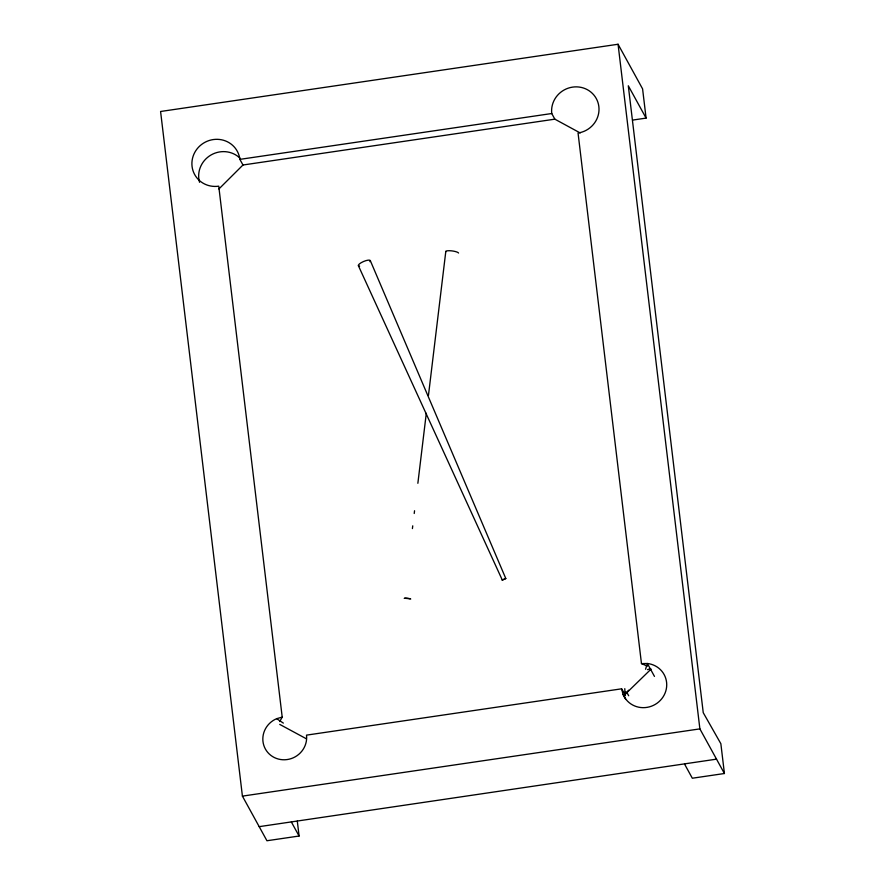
<?xml version="1.0" encoding="UTF-8"?>
<svg xmlns="http://www.w3.org/2000/svg" width="885" height="885" viewBox="0 0 885 885"><rect width="100%" height="100%" fill="white"/><g stroke="black" fill="none" stroke-linecap="round" stroke-linejoin="round"><path stroke-width="1.33" d="M580.195 132.949L554.851 119.165L242.977 164.997L239.868 159.366A24.293 23.331 -28.8 0 0 213.174 139.576A24.293 23.331 -28.8 0 0 192.056 166.391A24.293 23.331 -28.8 0 0 218.75 186.171L282.204 717.115L276.662 718.675A22.114 21.251 -28.8 0 0 263.741 745.159A22.114 21.251 -28.8 0 0 289.163 759.186A22.114 21.251 -28.8 0 0 306.509 735.136L621.602 688.818L623.051 694.371L625.33 695.599L625.385 692.136M412.41 528.577L412.742 525.834M414.224 513.488L414.556 510.745M417.864 483.298L426.293 413.317M428.451 395.473L445.808 251.395M645.563 669.248L647.378 663.496L641.47 663.606L578.049 133.004A23.928 22.988 -28.8 0 0 598.857 106.598A23.928 22.988 -28.8 0 0 572.562 87.117A23.928 22.988 -28.8 0 0 551.753 113.523L239.868 159.366M279.748 721.54L282.204 717.115M625.33 695.599L625.064 694.404L628.56 690.223M218.916 188.97L242.977 164.997M621.602 688.818L625.064 694.404L651.094 669.082M647.488 669.646L649.767 668.894M259.194 826.656L716.529 759.153M632.598 120.083L646.083 118.103L642.587 88.876L618.062 44.25L160.583 111.488L242.413 796.124L266.938 840.75L299.086 836.026L297.305 821.125M242.413 796.124L699.88 728.886L724.417 773.512L692.324 778.225L684.581 764.131M404.722 598.249L410.043 598.769M641.47 663.606L647.355 666.128M279.737 724.406L306.343 738.765M276.662 718.675L283.355 723.1M505.8 578.524L502.293 580.051L505.8 578.524L370.273 260.533M646.083 118.103L628.306 85.779L703.243 712.69L720.855 743.71L724.417 773.512M551.753 113.523L554.851 119.165M654.469 676.406L647.378 663.496A22.833 21.937 -28.8 0 1 661.836 698.663A22.833 21.937 -28.8 0 1 623.051 694.371L625.629 699.061M626.724 692.203L628.693 695.765M291.331 821.933L299.086 836.026M358.392 265.71L502.293 580.051M618.062 44.25L699.88 728.886M624.788 688.674L625.064 694.404M199.545 182.288A24.293 23.331 -28.8 0 1 211.006 154.997A24.293 23.331 -28.8 0 1 240.432 158.636M445.808 251.782A6.483 1.46 7.8 0 1 451.317 250.831A6.483 1.46 7.8 0 1 458.552 253.033M404.235 598.382A3.828 0.863 7.8 0 1 410.74 599.012M359.62 266.153A6.483 1.792 -23.1 0 1 363.469 261.54A6.483 1.792 -23.1 0 1 369.908 261.661"/></g></svg>
